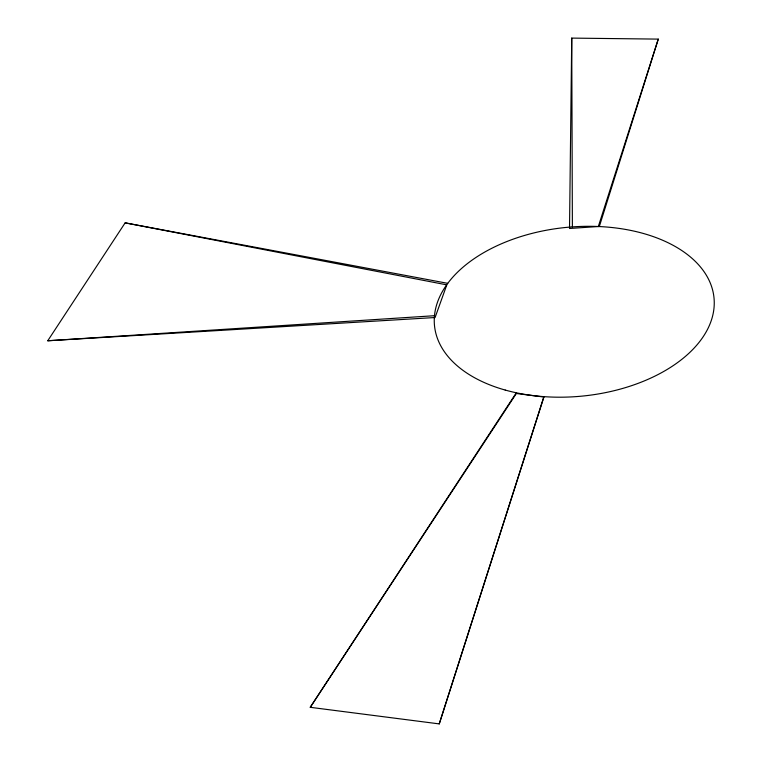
<?xml version="1.0" encoding="UTF-8"?>
<svg xmlns="http://www.w3.org/2000/svg" width="762" height="762" viewBox="0 0 762 762"><rect width="100%" height="100%" fill="white"/><g stroke="black" fill="none" stroke-linecap="round" stroke-linejoin="round"><path stroke-width="1.14" d="M571.729 38.1L569.519 228.486L599.342 226.457L658.263 39.11L571.729 38.1L572.386 226.914M516.303 392.782L310.248 707.307L439.245 723.9L543.916 396.64M598.322 226.533L658.263 39.11M439.245 723.9L543.897 397.021L516.35 393.506L310.248 707.307M125.139 222.856L446.808 284.864L435.083 317.525L47.749 340.766L125.139 222.856L447.751 283.34M47.749 340.766L434.483 315.706M505.196 390.049A140.437 84.715 -5.7 0 0 714.251 302.276A140.437 84.715 -5.7 0 0 503.32 242.973A140.437 84.715 -5.7 0 0 505.196 390.049"/></g></svg>
